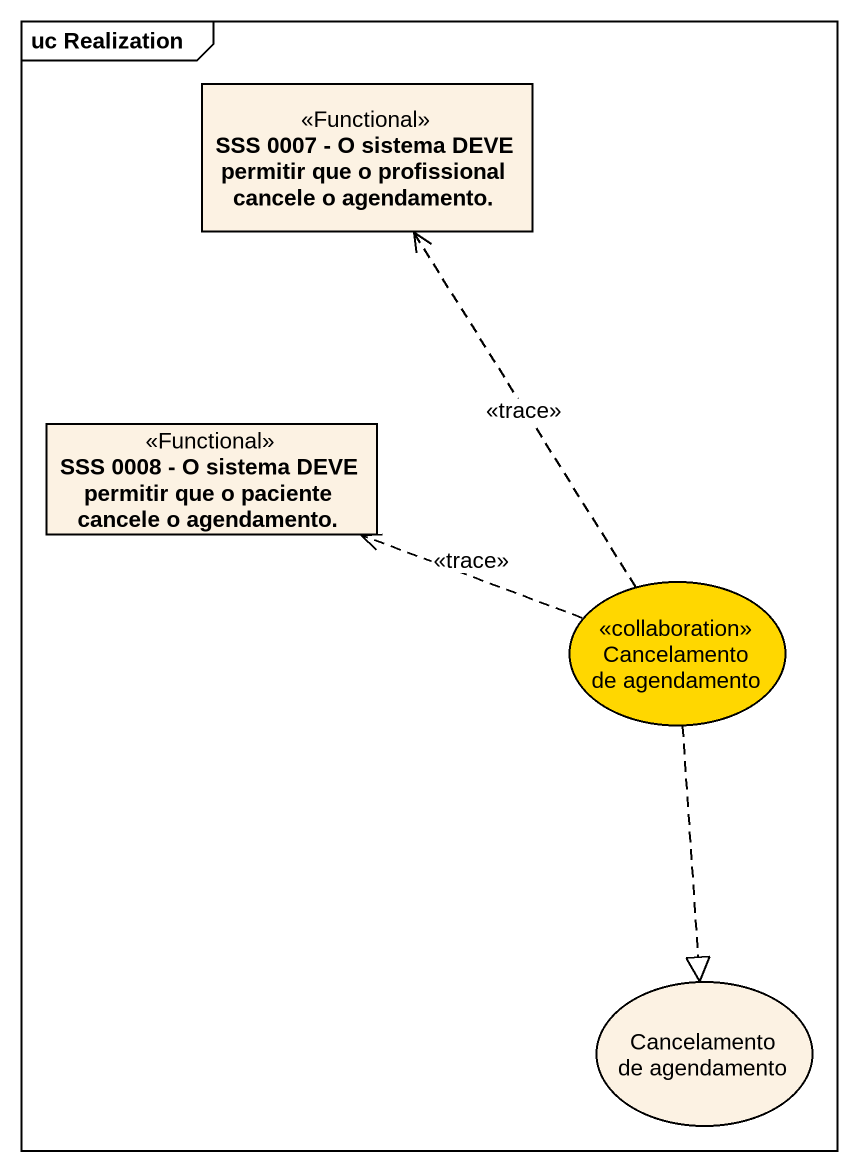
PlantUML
@startuml
mainframe uc Realization
allowmixing
hide circle
hide empty members
class "SSS 0007 - O sistema DEVE permitir que o profissional cancele o agendamento." as SSS_0007_O_sistema_DEVE <<Functional>>
class "SSS 0008 - O sistema DEVE permitir que o paciente cancele o agendamento." as SSS_0008_O_sistema_DEVE <<Functional>>
usecase "Cancelamento de agendamento" as Cancelamento_de_agendamento <<collaboration>> #FFD700
usecase "Cancelamento de agendamento" as Cancelamento_de_agendamento_2
Cancelamento_de_agendamento .up.> SSS_0007_O_sistema_DEVE : <<trace>>
Cancelamento_de_agendamento .left.> SSS_0008_O_sistema_DEVE : <<trace>>
Cancelamento_de_agendamento ..|> Cancelamento_de_agendamento_2
@enduml
